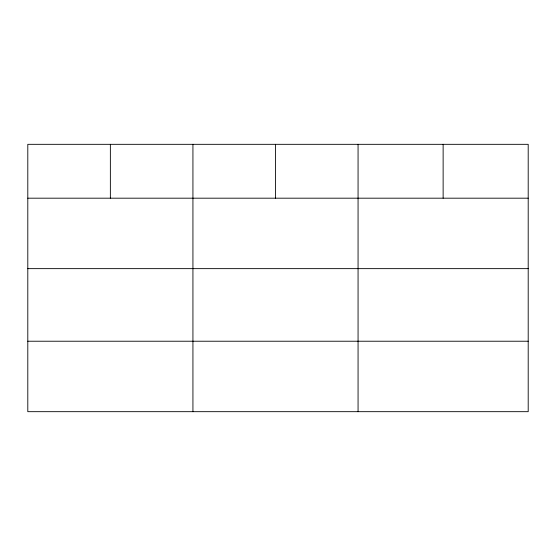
<?xml version="1.0" encoding="UTF-8"?>
<svg xmlns="http://www.w3.org/2000/svg" width="556" height="556" viewBox="0 0 556 556"><rect width="100%" height="100%" fill="white"/><g stroke="black" fill="none" stroke-linecap="round" stroke-linejoin="round"><path stroke-width="0.83" d="M528.2 268.638L528.2 144.324L27.8 144.324L27.8 411.676L528.2 411.676L528.2 268.638L27.8 268.638M27.8 198.186L528.2 198.186M27.8 341.224L528.2 341.224M443.132 144.324L443.132 198.186M358.064 144.324L358.064 411.676M275.498 144.324L275.498 198.186M192.932 144.324L192.932 411.676M110.366 144.324L110.366 198.186"/></g></svg>
